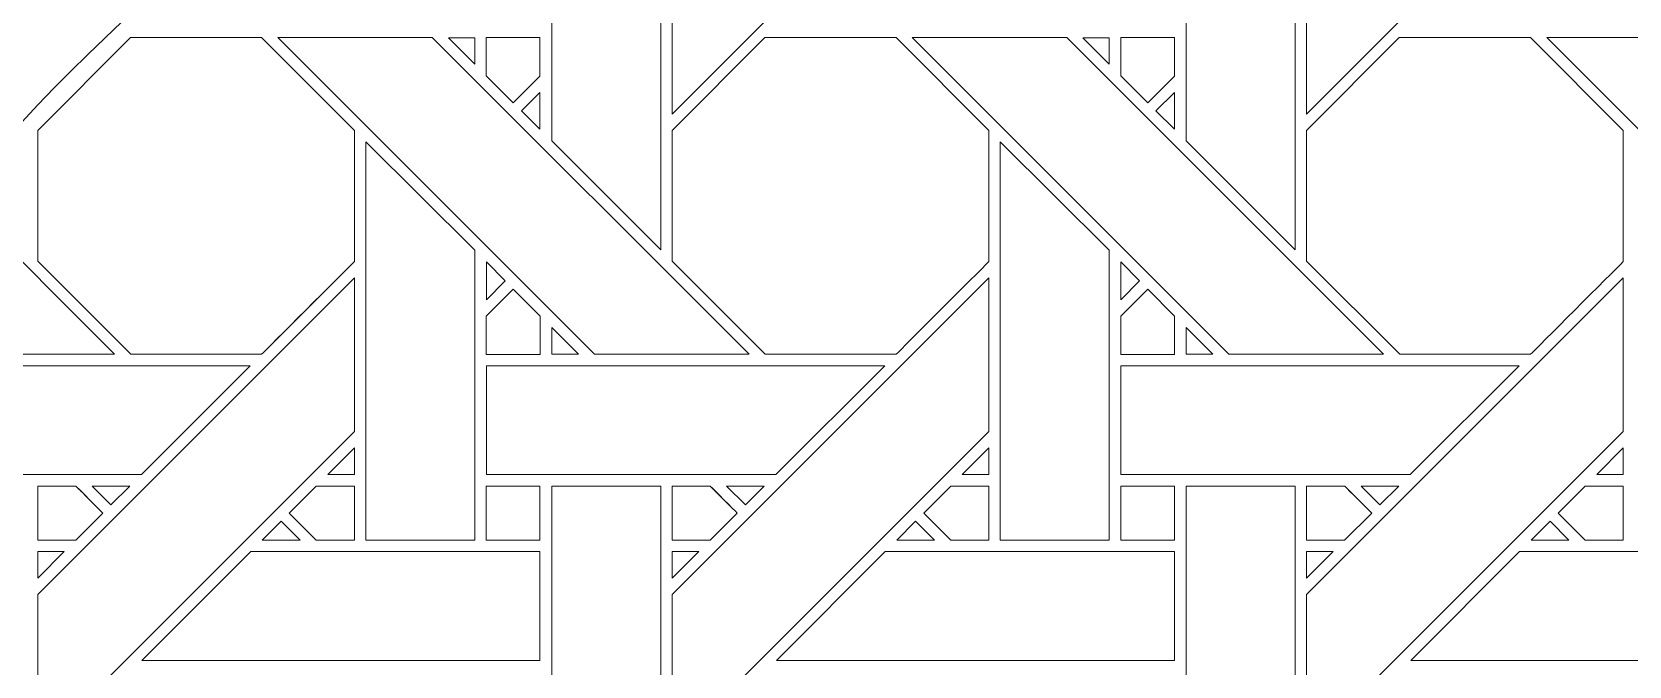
# Model space of a CAD drawing. Header units: inches. Extents: x 8.88 to 15.88, y 5.59 to 12.59.
# Drawn here: x 10.24 to 12.628, y 10.289 to 11.238 of the extents above; entities that cross this region are included whole.
import ezdxf

# ---------------------------------------------------------------- set-up
doc = ezdxf.new("R2010")
doc.units = ezdxf.units.IN
doc.header["$MEASUREMENT"] = 0
doc.layers.add('Design', color=7, linetype='Continuous', lineweight=0)

msp = doc.modelspace()

# ---------------------------------------------------------------- linework, layer by layer
at = {"layer": 'Design'}
for points, knots in [([(12.3829, 12.5948), (10.4499, 12.5948), (8.8829, 11.0278), (8.8829, 9.0948), (8.8829, 7.1618), (10.4499, 5.5948), (12.3829, 5.5948), (14.3159, 5.5948), (15.8829, 7.1618), (15.8829, 9.0948), (15.8829, 11.0278), (14.3159, 12.5948), (12.3829, 12.5948)], [0, 0, 0, 0, 1, 1, 1, 2, 2, 2, 3, 3, 3, 4, 4, 4, 4]), ([(12.3829, 12.0427), (10.7547, 12.0427), (9.4349, 10.7229), (9.4349, 9.0948), (9.4349, 7.4666), (10.7547, 6.1468), (12.3829, 6.1468), (14.011, 6.1468), (15.3308, 7.4666), (15.3308, 9.0948), (15.3308, 10.7229), (14.011, 12.0427), (12.3829, 12.0427)], [0, 0, 0, 0, 1, 1, 1, 2, 2, 2, 3, 3, 3, 4, 4, 4, 4]), ([(11.671, 11.5886), (11.671, 11.5886), (11.1973, 11.1149), (11.1973, 11.1149), (11.1973, 11.1149), (11.1973, 11.345), (11.1973, 11.345), (11.1973, 11.345), (11.671, 11.8186), (11.671, 11.8186), (11.671, 11.8186), (11.671, 11.5886), (11.671, 11.5886)], [0, 0, 0, 0, 1, 1, 1, 2, 2, 2, 3, 3, 3, 4, 4, 4, 4]), ([(12.6197, 11.5886), (12.6197, 11.5886), (12.146, 11.1149), (12.146, 11.1149), (12.146, 11.1149), (12.146, 11.345), (12.146, 11.345), (12.146, 11.345), (12.6197, 11.8186), (12.6197, 11.8186), (12.6197, 11.8186), (12.6197, 11.5886), (12.6197, 11.5886)], [0, 0, 0, 0, 1, 1, 1, 2, 2, 2, 3, 3, 3, 4, 4, 4, 4]), ([(11.0173, 11.0749), (11.0173, 11.0749), (11.0173, 11.5071), (11.0173, 11.5071), (11.0173, 11.5071), (11.1802, 11.5071), (11.1802, 11.5071), (11.1802, 11.5071), (11.1802, 10.912), (11.1802, 10.912), (11.1802, 10.912), (11.0173, 11.0749), (11.0173, 11.0749)], [0, 0, 0, 0, 1, 1, 1, 2, 2, 2, 3, 3, 3, 4, 4, 4, 4]), ([(11.966, 11.0749), (11.966, 11.0749), (11.966, 11.5071), (11.966, 11.5071), (11.966, 11.5071), (12.1289, 11.5071), (12.1289, 11.5071), (12.1289, 11.5071), (12.1289, 10.912), (12.1289, 10.912), (12.1289, 10.912), (11.966, 11.0749), (11.966, 11.0749)], [0, 0, 0, 0, 1, 1, 1, 2, 2, 2, 3, 3, 3, 4, 4, 4, 4]), ([(10.7222, 10.8943), (10.7044, 10.8764), (10.5925, 10.7647), (10.5835, 10.7556), (10.5835, 10.7556), (10.3878, 10.7556), (10.3878, 10.7556), (10.3878, 10.7556), (10.2486, 10.8949), (10.2486, 10.8949), (10.2486, 10.8949), (10.2486, 11.0905), (10.2486, 11.0905), (10.2486, 11.0905), (10.3873, 11.2293), (10.3873, 11.2293), (10.3873, 11.2293), (10.5835, 11.2293), (10.5835, 11.2293), (10.5835, 11.2293), (10.7222, 11.0905), (10.7222, 11.0905), (10.7222, 11.0905), (10.7222, 10.8943), (10.7222, 10.8943)], [0, 0, 0, 0, 1, 1, 1, 2, 2, 2, 3, 3, 3, 4, 4, 4, 5, 5, 5, 6, 6, 6, 7, 7, 7, 8, 8, 8, 8]), ([(10.2486, 11.0905), (10.2486, 11.0905), (10.3873, 11.2293), (10.3873, 11.2293), (10.3873, 11.2293), (10.5835, 11.2293), (10.5835, 11.2293), (10.5835, 11.2293), (10.7222, 11.0905), (10.7222, 11.0905), (10.7222, 11.0905), (10.7222, 10.8943), (10.7222, 10.8943), (10.7043, 10.8763), (10.5924, 10.7646), (10.5835, 10.7556), (10.5835, 10.7556), (10.3878, 10.7556), (10.3878, 10.7556), (10.3878, 10.7556), (10.2486, 10.8949), (10.2486, 10.8949), (10.2486, 10.8949), (10.2486, 11.0905), (10.2486, 11.0905)], [0, 0, 0, 0, 1, 1, 1, 2, 2, 2, 3, 3, 3, 4, 4, 4, 5, 5, 5, 6, 6, 6, 7, 7, 7, 8, 8, 8, 8]), ([(11.3123, 10.7556), (11.3123, 10.7556), (11.0813, 10.7556), (11.0813, 10.7556), (11.0813, 10.7556), (10.6077, 11.2293), (10.6077, 11.2293), (10.6077, 11.2293), (10.8387, 11.2293), (10.8387, 11.2293), (10.8387, 11.2293), (11.3123, 10.7556), (11.3123, 10.7556)], [0, 0, 0, 0, 1, 1, 1, 2, 2, 2, 3, 3, 3, 4, 4, 4, 4]), ([(10.8628, 11.2292), (10.8628, 11.2292), (10.9022, 11.2292), (10.9022, 11.2292), (10.9022, 11.2292), (10.9022, 11.1894), (10.9022, 11.1894), (10.9022, 11.1894), (10.8628, 11.2292), (10.8628, 11.2292)], [0, 0, 0, 0, 1, 1, 1, 2, 2, 2, 3, 3, 3, 3]), ([(10.9997, 11.2293), (10.9997, 11.2293), (10.9997, 11.1717), (10.9997, 11.1717), (10.9997, 11.1717), (10.9598, 11.1317), (10.9598, 11.1317), (10.9598, 11.1317), (10.9194, 11.1721), (10.9194, 11.1721), (10.9194, 11.1721), (10.9194, 11.2293), (10.9194, 11.2293), (10.9194, 11.2293), (10.9997, 11.2293), (10.9997, 11.2293)], [0, 0, 0, 0, 1, 1, 1, 2, 2, 2, 3, 3, 3, 4, 4, 4, 5, 5, 5, 5]), ([(10.9997, 11.1717), (10.9997, 11.1717), (10.9598, 11.1317), (10.9598, 11.1317), (10.9598, 11.1317), (10.9194, 11.1721), (10.9194, 11.1721), (10.9194, 11.1721), (10.9194, 11.2293), (10.9194, 11.2293), (10.9194, 11.2293), (10.9997, 11.2293), (10.9997, 11.2293), (10.9997, 11.2293), (10.9997, 11.1717), (10.9997, 11.1717)], [0, 0, 0, 0, 1, 1, 1, 2, 2, 2, 3, 3, 3, 4, 4, 4, 5, 5, 5, 5]), ([(11.5323, 10.7556), (11.5323, 10.7556), (11.3365, 10.7556), (11.3365, 10.7556), (11.3365, 10.7556), (11.1973, 10.8949), (11.1973, 10.8949), (11.1973, 10.8949), (11.1973, 11.0905), (11.1973, 11.0905), (11.1973, 11.0905), (11.336, 11.2293), (11.336, 11.2293), (11.336, 11.2293), (11.5322, 11.2293), (11.5322, 11.2293), (11.5322, 11.2293), (11.671, 11.0905), (11.671, 11.0905), (11.671, 11.0905), (11.671, 10.8943), (11.671, 10.8943), (11.6532, 10.8764), (11.5412, 10.7647), (11.5323, 10.7556)], [0, 0, 0, 0, 1, 1, 1, 2, 2, 2, 3, 3, 3, 4, 4, 4, 5, 5, 5, 6, 6, 6, 7, 7, 7, 8, 8, 8, 8]), ([(11.336, 11.2293), (11.336, 11.2293), (11.5322, 11.2293), (11.5322, 11.2293), (11.5322, 11.2293), (11.671, 11.0905), (11.671, 11.0905), (11.671, 11.0905), (11.671, 10.8943), (11.671, 10.8943), (11.653, 10.8763), (11.5412, 10.7646), (11.5323, 10.7556), (11.5323, 10.7556), (11.3365, 10.7556), (11.3365, 10.7556), (11.3365, 10.7556), (11.1973, 10.8949), (11.1973, 10.8949), (11.1973, 10.8949), (11.1973, 11.0905), (11.1973, 11.0905), (11.1973, 11.0905), (11.336, 11.2293), (11.336, 11.2293)], [0, 0, 0, 0, 1, 1, 1, 2, 2, 2, 3, 3, 3, 4, 4, 4, 5, 5, 5, 6, 6, 6, 7, 7, 7, 8, 8, 8, 8]), ([(12.2611, 10.7556), (12.2611, 10.7556), (12.03, 10.7556), (12.03, 10.7556), (12.03, 10.7556), (11.5565, 11.2293), (11.5565, 11.2293), (11.5565, 11.2293), (11.7874, 11.2293), (11.7874, 11.2293), (11.7874, 11.2293), (12.2611, 10.7556), (12.2611, 10.7556)], [0, 0, 0, 0, 1, 1, 1, 2, 2, 2, 3, 3, 3, 4, 4, 4, 4]), ([(11.8115, 11.2292), (11.8115, 11.2292), (11.851, 11.2292), (11.851, 11.2292), (11.851, 11.2292), (11.851, 11.1894), (11.851, 11.1894), (11.851, 11.1894), (11.8115, 11.2292), (11.8115, 11.2292)], [0, 0, 0, 0, 1, 1, 1, 2, 2, 2, 3, 3, 3, 3]), ([(11.9484, 11.2293), (11.9484, 11.2293), (11.9484, 11.1717), (11.9484, 11.1717), (11.9484, 11.1717), (11.9085, 11.1317), (11.9085, 11.1317), (11.9085, 11.1317), (11.8682, 11.1721), (11.8682, 11.1721), (11.8682, 11.1721), (11.8682, 11.2293), (11.8682, 11.2293), (11.8682, 11.2293), (11.9484, 11.2293), (11.9484, 11.2293)], [0, 0, 0, 0, 1, 1, 1, 2, 2, 2, 3, 3, 3, 4, 4, 4, 5, 5, 5, 5]), ([(11.9484, 11.1717), (11.9484, 11.1717), (11.9085, 11.1317), (11.9085, 11.1317), (11.9085, 11.1317), (11.8682, 11.1721), (11.8682, 11.1721), (11.8682, 11.1721), (11.8682, 11.2293), (11.8682, 11.2293), (11.8682, 11.2293), (11.9484, 11.2293), (11.9484, 11.2293), (11.9484, 11.2293), (11.9484, 11.1717), (11.9484, 11.1717)], [0, 0, 0, 0, 1, 1, 1, 2, 2, 2, 3, 3, 3, 4, 4, 4, 5, 5, 5, 5]), ([(12.2847, 11.2293), (12.2847, 11.2293), (12.481, 11.2293), (12.481, 11.2293), (12.481, 11.2293), (12.6197, 11.0905), (12.6197, 11.0905), (12.6197, 11.0905), (12.6197, 10.8943), (12.6197, 10.8943), (12.6019, 10.8764), (12.49, 10.7647), (12.481, 10.7556), (12.481, 10.7556), (12.2853, 10.7556), (12.2853, 10.7556), (12.2853, 10.7556), (12.146, 10.8949), (12.146, 10.8949), (12.146, 10.8949), (12.146, 11.0905), (12.146, 11.0905), (12.146, 11.0905), (12.2847, 11.2293), (12.2847, 11.2293)], [0, 0, 0, 0, 1, 1, 1, 2, 2, 2, 3, 3, 3, 4, 4, 4, 5, 5, 5, 6, 6, 6, 7, 7, 7, 8, 8, 8, 8]), ([(12.6197, 11.0905), (12.6197, 11.0905), (12.6197, 10.8943), (12.6197, 10.8943), (12.6019, 10.8764), (12.49, 10.7646), (12.481, 10.7556), (12.481, 10.7556), (12.2853, 10.7556), (12.2853, 10.7556), (12.2853, 10.7556), (12.146, 10.8949), (12.146, 10.8949), (12.146, 10.8949), (12.146, 11.0905), (12.146, 11.0905), (12.146, 11.0905), (12.2847, 11.2293), (12.2847, 11.2293), (12.2847, 11.2293), (12.481, 11.2293), (12.481, 11.2293), (12.481, 11.2293), (12.6197, 11.0905), (12.6197, 11.0905)], [0, 0, 0, 0, 1, 1, 1, 2, 2, 2, 3, 3, 3, 4, 4, 4, 5, 5, 5, 6, 6, 6, 7, 7, 7, 8, 8, 8, 8]), ([(13.2098, 10.7556), (13.2098, 10.7556), (12.9788, 10.7556), (12.9788, 10.7556), (12.9788, 10.7556), (12.5052, 11.2293), (12.5052, 11.2293), (12.5052, 11.2293), (12.7361, 11.2293), (12.7361, 11.2293), (12.7361, 11.2293), (13.2098, 10.7556), (13.2098, 10.7556)], [0, 0, 0, 0, 1, 1, 1, 2, 2, 2, 3, 3, 3, 4, 4, 4, 4]), ([(10.9997, 11.1474), (10.9997, 11.1474), (10.9997, 11.0923), (10.9997, 11.0923), (10.9997, 11.0923), (10.9719, 11.1196), (10.9719, 11.1196), (10.9719, 11.1196), (10.9997, 11.1474), (10.9997, 11.1474)], [0, 0, 0, 0, 1, 1, 1, 2, 2, 2, 3, 3, 3, 3]), ([(11.9484, 11.1474), (11.9484, 11.1474), (11.9484, 11.0923), (11.9484, 11.0923), (11.9484, 11.0923), (11.9207, 11.1196), (11.9207, 11.1196), (11.9207, 11.1196), (11.9484, 11.1474), (11.9484, 11.1474)], [0, 0, 0, 0, 1, 1, 1, 2, 2, 2, 3, 3, 3, 3]), ([(10.7394, 10.4776), (10.7394, 10.4776), (10.7394, 11.0734), (10.7394, 11.0734), (10.7394, 11.0734), (10.9022, 10.9113), (10.9022, 10.9113), (10.9022, 10.9113), (10.9022, 10.4776), (10.9022, 10.4776), (10.9022, 10.4776), (10.7394, 10.4776), (10.7394, 10.4776)], [0, 0, 0, 0, 1, 1, 1, 2, 2, 2, 3, 3, 3, 4, 4, 4, 4]), ([(11.6881, 10.4776), (11.6881, 10.4776), (11.6881, 11.0734), (11.6881, 11.0734), (11.6881, 11.0734), (11.8509, 10.9113), (11.8509, 10.9113), (11.8509, 10.9113), (11.8509, 10.4776), (11.8509, 10.4776), (11.8509, 10.4776), (11.6881, 10.4776), (11.6881, 10.4776)], [0, 0, 0, 0, 1, 1, 1, 2, 2, 2, 3, 3, 3, 4, 4, 4, 4]), ([(10.3636, 10.7556), (10.3636, 10.7556), (10.1326, 10.7556), (10.1326, 10.7556), (10.1326, 10.7556), (10.0393, 10.8489), (10.0393, 10.8489), (10.0722, 10.8928), (10.1064, 10.9356), (10.1417, 10.9776), (10.1417, 10.9776), (10.3636, 10.7556), (10.3636, 10.7556)], [0, 0, 0, 0, 1, 1, 1, 2, 2, 2, 3, 3, 3, 4, 4, 4, 4]), ([(10.9195, 10.837), (10.9195, 10.837), (10.9195, 10.8938), (10.9195, 10.8938), (10.9195, 10.8938), (10.9477, 10.8652), (10.9477, 10.8652), (10.9477, 10.8652), (10.9195, 10.837), (10.9195, 10.837)], [0, 0, 0, 0, 1, 1, 1, 2, 2, 2, 3, 3, 3, 3]), ([(11.8682, 10.837), (11.8682, 10.837), (11.8682, 10.8938), (11.8682, 10.8938), (11.8682, 10.8938), (11.8964, 10.8652), (11.8964, 10.8652), (11.8964, 10.8652), (11.8682, 10.837), (11.8682, 10.837)], [0, 0, 0, 0, 1, 1, 1, 2, 2, 2, 3, 3, 3, 3]), ([(10.7223, 10.6398), (10.7223, 10.6398), (10.2486, 10.1662), (10.2486, 10.1662), (10.2486, 10.1662), (10.2486, 10.3963), (10.2486, 10.3963), (10.2486, 10.3963), (10.7223, 10.8699), (10.7223, 10.8699), (10.7223, 10.8699), (10.7223, 10.6398), (10.7223, 10.6398)], [0, 0, 0, 0, 1, 1, 1, 2, 2, 2, 3, 3, 3, 4, 4, 4, 4]), ([(11.671, 10.6398), (11.671, 10.6398), (11.1973, 10.1662), (11.1973, 10.1662), (11.1973, 10.1662), (11.1973, 10.3963), (11.1973, 10.3963), (11.1973, 10.3963), (11.671, 10.8699), (11.671, 10.8699), (11.671, 10.8699), (11.671, 10.6398), (11.671, 10.6398)], [0, 0, 0, 0, 1, 1, 1, 2, 2, 2, 3, 3, 3, 4, 4, 4, 4]), ([(12.6197, 10.6398), (12.6197, 10.6398), (12.146, 10.1662), (12.146, 10.1662), (12.146, 10.1662), (12.146, 10.3963), (12.146, 10.3963), (12.146, 10.3963), (12.6197, 10.8699), (12.6197, 10.8699), (12.6197, 10.8699), (12.6197, 10.6398), (12.6197, 10.6398)], [0, 0, 0, 0, 1, 1, 1, 2, 2, 2, 3, 3, 3, 4, 4, 4, 4]), ([(10.9194, 10.7554), (10.9194, 10.7554), (10.9194, 10.8127), (10.9194, 10.8127), (10.9194, 10.8127), (10.9598, 10.853), (10.9598, 10.853), (10.9598, 10.853), (11.0001, 10.8127), (11.0001, 10.8127), (11.0001, 10.8127), (11.0001, 10.7554), (11.0001, 10.7554), (11.0001, 10.7554), (10.9194, 10.7554), (10.9194, 10.7554)], [0, 0, 0, 0, 1, 1, 1, 2, 2, 2, 3, 3, 3, 4, 4, 4, 5, 5, 5, 5]), ([(10.9598, 10.853), (10.9598, 10.853), (11.0001, 10.8127), (11.0001, 10.8127), (11.0001, 10.8127), (11.0001, 10.7554), (11.0001, 10.7554), (11.0001, 10.7554), (10.9194, 10.7554), (10.9194, 10.7554), (10.9194, 10.7554), (10.9194, 10.8127), (10.9194, 10.8127), (10.9194, 10.8127), (10.9598, 10.853), (10.9598, 10.853)], [0, 0, 0, 0, 1, 1, 1, 2, 2, 2, 3, 3, 3, 4, 4, 4, 5, 5, 5, 5]), ([(11.8682, 10.7554), (11.8682, 10.7554), (11.8682, 10.8127), (11.8682, 10.8127), (11.8682, 10.8127), (11.9085, 10.853), (11.9085, 10.853), (11.9085, 10.853), (11.9488, 10.8127), (11.9488, 10.8127), (11.9488, 10.8127), (11.9488, 10.7554), (11.9488, 10.7554), (11.9488, 10.7554), (11.8682, 10.7554), (11.8682, 10.7554)], [0, 0, 0, 0, 1, 1, 1, 2, 2, 2, 3, 3, 3, 4, 4, 4, 5, 5, 5, 5]), ([(11.9085, 10.853), (11.9085, 10.853), (11.9488, 10.8127), (11.9488, 10.8127), (11.9488, 10.8127), (11.9488, 10.7554), (11.9488, 10.7554), (11.9488, 10.7554), (11.8682, 10.7554), (11.8682, 10.7554), (11.8682, 10.7554), (11.8682, 10.8127), (11.8682, 10.8127), (11.8682, 10.8127), (11.9085, 10.853), (11.9085, 10.853)], [0, 0, 0, 0, 1, 1, 1, 2, 2, 2, 3, 3, 3, 4, 4, 4, 5, 5, 5, 5]), ([(11.0174, 10.7556), (11.0174, 10.7556), (11.0174, 10.7954), (11.0174, 10.7954), (11.0174, 10.7954), (11.0571, 10.7556), (11.0571, 10.7556), (11.0571, 10.7556), (11.0174, 10.7556), (11.0174, 10.7556)], [0, 0, 0, 0, 1, 1, 1, 2, 2, 2, 3, 3, 3, 3]), ([(11.9661, 10.7556), (11.9661, 10.7556), (11.9661, 10.7954), (11.9661, 10.7954), (11.9661, 10.7954), (12.0058, 10.7556), (12.0058, 10.7556), (12.0058, 10.7556), (11.9661, 10.7556), (11.9661, 10.7556)], [0, 0, 0, 0, 1, 1, 1, 2, 2, 2, 3, 3, 3, 3]), ([(9.9707, 10.5757), (9.9707, 10.5757), (9.9707, 10.7383), (9.9707, 10.7383), (9.9707, 10.7383), (10.5664, 10.7383), (10.5664, 10.7383), (10.5664, 10.7383), (10.4037, 10.5757), (10.4037, 10.5757), (10.4037, 10.5757), (9.9707, 10.5757), (9.9707, 10.5757)], [0, 0, 0, 0, 1, 1, 1, 2, 2, 2, 3, 3, 3, 4, 4, 4, 4]), ([(11.5152, 10.7383), (11.5152, 10.7383), (11.3524, 10.5757), (11.3524, 10.5757), (11.3524, 10.5757), (10.9195, 10.5757), (10.9195, 10.5757), (10.9195, 10.5757), (10.9195, 10.7383), (10.9195, 10.7383), (10.9195, 10.7383), (11.5152, 10.7383), (11.5152, 10.7383)], [0, 0, 0, 0, 1, 1, 1, 2, 2, 2, 3, 3, 3, 4, 4, 4, 4]), ([(12.4639, 10.7383), (12.4639, 10.7383), (12.3012, 10.5757), (12.3012, 10.5757), (12.3012, 10.5757), (11.8682, 10.5757), (11.8682, 10.5757), (11.8682, 10.5757), (11.8682, 10.7383), (11.8682, 10.7383), (11.8682, 10.7383), (12.4639, 10.7383), (12.4639, 10.7383)], [0, 0, 0, 0, 1, 1, 1, 2, 2, 2, 3, 3, 3, 4, 4, 4, 4]), ([(10.6825, 10.5757), (10.6825, 10.5757), (10.7223, 10.6154), (10.7223, 10.6154), (10.7223, 10.6154), (10.7223, 10.5757), (10.7223, 10.5757), (10.7223, 10.5757), (10.6825, 10.5757), (10.6825, 10.5757)], [0, 0, 0, 0, 1, 1, 1, 2, 2, 2, 3, 3, 3, 3]), ([(11.671, 10.5757), (11.671, 10.5757), (11.6312, 10.5757), (11.6312, 10.5757), (11.6312, 10.5757), (11.671, 10.6154), (11.671, 10.6154), (11.671, 10.6154), (11.671, 10.5757), (11.671, 10.5757)], [0, 0, 0, 0, 1, 1, 1, 2, 2, 2, 3, 3, 3, 3]), ([(12.58, 10.5757), (12.58, 10.5757), (12.6197, 10.6154), (12.6197, 10.6154), (12.6197, 10.6154), (12.6197, 10.5757), (12.6197, 10.5757), (12.6197, 10.5757), (12.58, 10.5757), (12.58, 10.5757)], [0, 0, 0, 0, 1, 1, 1, 2, 2, 2, 3, 3, 3, 3]), ([(10.2486, 10.4776), (10.2486, 10.4776), (10.2486, 10.5584), (10.2486, 10.5584), (10.2486, 10.5584), (10.3056, 10.5584), (10.3056, 10.5584), (10.3108, 10.5533), (10.3415, 10.5225), (10.346, 10.5181), (10.346, 10.5181), (10.3055, 10.4776), (10.3055, 10.4776), (10.3055, 10.4776), (10.2486, 10.4776), (10.2486, 10.4776)], [0, 0, 0, 0, 1, 1, 1, 2, 2, 2, 3, 3, 3, 4, 4, 4, 5, 5, 5, 5]), ([(10.3301, 10.5339), (10.3301, 10.5339), (10.346, 10.5181), (10.346, 10.5181), (10.346, 10.5181), (10.3055, 10.4776), (10.3055, 10.4776), (10.3055, 10.4776), (10.2486, 10.4776), (10.2486, 10.4776), (10.2486, 10.4776), (10.2486, 10.5584), (10.2486, 10.5584), (10.2486, 10.5584), (10.3056, 10.5584), (10.3056, 10.5584), (10.311, 10.5531), (10.3208, 10.5432), (10.3301, 10.5339)], [0, 0, 0, 0, 1, 1, 1, 2, 2, 2, 3, 3, 3, 4, 4, 4, 5, 5, 5, 6, 6, 6, 6]), ([(10.3582, 10.5302), (10.3582, 10.5302), (10.33, 10.5584), (10.33, 10.5584), (10.33, 10.5584), (10.3865, 10.5584), (10.3865, 10.5584), (10.3865, 10.5584), (10.3582, 10.5302), (10.3582, 10.5302)], [0, 0, 0, 0, 1, 1, 1, 2, 2, 2, 3, 3, 3, 3]), ([(10.6651, 10.4776), (10.6651, 10.4776), (10.6248, 10.518), (10.6248, 10.518), (10.6248, 10.518), (10.6652, 10.5584), (10.6652, 10.5584), (10.6652, 10.5584), (10.7222, 10.5584), (10.7222, 10.5584), (10.7222, 10.5584), (10.7222, 10.4776), (10.7222, 10.4776), (10.7222, 10.4776), (10.6651, 10.4776), (10.6651, 10.4776)], [0, 0, 0, 0, 1, 1, 1, 2, 2, 2, 3, 3, 3, 4, 4, 4, 5, 5, 5, 5]), ([(10.7222, 10.5584), (10.7222, 10.5584), (10.7222, 10.4776), (10.7222, 10.4776), (10.7222, 10.4776), (10.6651, 10.4776), (10.6651, 10.4776), (10.6651, 10.4776), (10.6248, 10.518), (10.6248, 10.518), (10.6248, 10.518), (10.6652, 10.5584), (10.6652, 10.5584), (10.6652, 10.5584), (10.7222, 10.5584), (10.7222, 10.5584)], [0, 0, 0, 0, 1, 1, 1, 2, 2, 2, 3, 3, 3, 4, 4, 4, 5, 5, 5, 5]), ([(10.9194, 10.4776), (10.9194, 10.4776), (10.9194, 10.5584), (10.9194, 10.5584), (10.9194, 10.5584), (10.9997, 10.5584), (10.9997, 10.5584), (10.9997, 10.5584), (10.9997, 10.4776), (10.9997, 10.4776), (10.9997, 10.4776), (10.9194, 10.4776), (10.9194, 10.4776)], [0, 0, 0, 0, 1, 1, 1, 2, 2, 2, 3, 3, 3, 4, 4, 4, 4]), ([(10.9997, 10.5584), (10.9997, 10.5584), (10.9997, 10.4776), (10.9997, 10.4776), (10.9997, 10.4776), (10.9194, 10.4776), (10.9194, 10.4776), (10.9194, 10.4776), (10.9194, 10.5584), (10.9194, 10.5584), (10.9194, 10.5584), (10.9997, 10.5584), (10.9997, 10.5584)], [0, 0, 0, 0, 1, 1, 1, 2, 2, 2, 3, 3, 3, 4, 4, 4, 4]), ([(11.1802, 10.5584), (11.1802, 10.5584), (11.1802, 9.9633), (11.1802, 9.9633), (11.1802, 9.9633), (11.0173, 10.1262), (11.0173, 10.1262), (11.0173, 10.1262), (11.0173, 10.5584), (11.0173, 10.5584), (11.0173, 10.5584), (11.1802, 10.5584), (11.1802, 10.5584)], [0, 0, 0, 0, 1, 1, 1, 2, 2, 2, 3, 3, 3, 4, 4, 4, 4]), ([(11.1973, 10.4776), (11.1973, 10.4776), (11.1973, 10.5584), (11.1973, 10.5584), (11.1973, 10.5584), (11.2544, 10.5584), (11.2544, 10.5584), (11.2595, 10.5533), (11.2903, 10.5225), (11.2947, 10.5181), (11.2947, 10.5181), (11.2543, 10.4776), (11.2543, 10.4776), (11.2543, 10.4776), (11.1973, 10.4776), (11.1973, 10.4776)], [0, 0, 0, 0, 1, 1, 1, 2, 2, 2, 3, 3, 3, 4, 4, 4, 5, 5, 5, 5]), ([(11.2947, 10.5181), (11.2947, 10.5181), (11.2543, 10.4776), (11.2543, 10.4776), (11.2543, 10.4776), (11.1973, 10.4776), (11.1973, 10.4776), (11.1973, 10.4776), (11.1973, 10.5584), (11.1973, 10.5584), (11.1973, 10.5584), (11.2544, 10.5584), (11.2544, 10.5584), (11.2596, 10.5532), (11.2904, 10.5224), (11.2947, 10.5181)], [0, 0, 0, 0, 1, 1, 1, 2, 2, 2, 3, 3, 3, 4, 4, 4, 5, 5, 5, 5]), ([(11.2787, 10.5584), (11.2787, 10.5584), (11.3352, 10.5584), (11.3352, 10.5584), (11.3352, 10.5584), (11.3069, 10.5302), (11.3069, 10.5302), (11.3069, 10.5302), (11.2787, 10.5584), (11.2787, 10.5584)], [0, 0, 0, 0, 1, 1, 1, 2, 2, 2, 3, 3, 3, 3]), ([(11.6139, 10.4776), (11.6139, 10.4776), (11.5735, 10.518), (11.5735, 10.518), (11.5735, 10.518), (11.6139, 10.5584), (11.6139, 10.5584), (11.6139, 10.5584), (11.671, 10.5584), (11.671, 10.5584), (11.671, 10.5584), (11.671, 10.4776), (11.671, 10.4776), (11.671, 10.4776), (11.6139, 10.4776), (11.6139, 10.4776)], [0, 0, 0, 0, 1, 1, 1, 2, 2, 2, 3, 3, 3, 4, 4, 4, 5, 5, 5, 5]), ([(11.5735, 10.518), (11.5735, 10.518), (11.6139, 10.5584), (11.6139, 10.5584), (11.6139, 10.5584), (11.671, 10.5584), (11.671, 10.5584), (11.671, 10.5584), (11.671, 10.4776), (11.671, 10.4776), (11.671, 10.4776), (11.6139, 10.4776), (11.6139, 10.4776), (11.6139, 10.4776), (11.5735, 10.518), (11.5735, 10.518)], [0, 0, 0, 0, 1, 1, 1, 2, 2, 2, 3, 3, 3, 4, 4, 4, 5, 5, 5, 5]), ([(11.8682, 10.4776), (11.8682, 10.4776), (11.8682, 10.5584), (11.8682, 10.5584), (11.8682, 10.5584), (11.9484, 10.5584), (11.9484, 10.5584), (11.9484, 10.5584), (11.9484, 10.4776), (11.9484, 10.4776), (11.9484, 10.4776), (11.8682, 10.4776), (11.8682, 10.4776)], [0, 0, 0, 0, 1, 1, 1, 2, 2, 2, 3, 3, 3, 4, 4, 4, 4]), ([(11.9484, 10.5584), (11.9484, 10.5584), (11.9484, 10.4776), (11.9484, 10.4776), (11.9484, 10.4776), (11.8682, 10.4776), (11.8682, 10.4776), (11.8682, 10.4776), (11.8682, 10.5584), (11.8682, 10.5584), (11.8682, 10.5584), (11.9484, 10.5584), (11.9484, 10.5584)], [0, 0, 0, 0, 1, 1, 1, 2, 2, 2, 3, 3, 3, 4, 4, 4, 4]), ([(11.966, 10.1262), (11.966, 10.1262), (11.966, 10.5584), (11.966, 10.5584), (11.966, 10.5584), (12.1289, 10.5584), (12.1289, 10.5584), (12.1289, 10.5584), (12.1289, 9.9633), (12.1289, 9.9633), (12.1289, 9.9633), (11.966, 10.1262), (11.966, 10.1262)], [0, 0, 0, 0, 1, 1, 1, 2, 2, 2, 3, 3, 3, 4, 4, 4, 4]), ([(12.2031, 10.5584), (12.2082, 10.5533), (12.239, 10.5225), (12.2434, 10.5181), (12.2434, 10.5181), (12.203, 10.4776), (12.203, 10.4776), (12.203, 10.4776), (12.146, 10.4776), (12.146, 10.4776), (12.146, 10.4776), (12.146, 10.5584), (12.146, 10.5584), (12.146, 10.5584), (12.2031, 10.5584), (12.2031, 10.5584)], [0, 0, 0, 0, 1, 1, 1, 2, 2, 2, 3, 3, 3, 4, 4, 4, 5, 5, 5, 5]), ([(12.2434, 10.5181), (12.2434, 10.5181), (12.203, 10.4776), (12.203, 10.4776), (12.203, 10.4776), (12.146, 10.4776), (12.146, 10.4776), (12.146, 10.4776), (12.146, 10.5584), (12.146, 10.5584), (12.146, 10.5584), (12.2031, 10.5584), (12.2031, 10.5584), (12.2083, 10.5532), (12.2391, 10.5224), (12.2434, 10.5181)], [0, 0, 0, 0, 1, 1, 1, 2, 2, 2, 3, 3, 3, 4, 4, 4, 5, 5, 5, 5]), ([(12.2275, 10.5584), (12.2275, 10.5584), (12.2839, 10.5584), (12.2839, 10.5584), (12.2839, 10.5584), (12.2557, 10.5302), (12.2557, 10.5302), (12.2557, 10.5302), (12.2275, 10.5584), (12.2275, 10.5584)], [0, 0, 0, 0, 1, 1, 1, 2, 2, 2, 3, 3, 3, 3]), ([(12.5626, 10.4776), (12.5626, 10.4776), (12.5222, 10.518), (12.5222, 10.518), (12.5222, 10.518), (12.5627, 10.5584), (12.5627, 10.5584), (12.5627, 10.5584), (12.6197, 10.5584), (12.6197, 10.5584), (12.6197, 10.5584), (12.6197, 10.4776), (12.6197, 10.4776), (12.6197, 10.4776), (12.5626, 10.4776), (12.5626, 10.4776)], [0, 0, 0, 0, 1, 1, 1, 2, 2, 2, 3, 3, 3, 4, 4, 4, 5, 5, 5, 5]), ([(12.6197, 10.5584), (12.6197, 10.5584), (12.6197, 10.4776), (12.6197, 10.4776), (12.6197, 10.4776), (12.5626, 10.4776), (12.5626, 10.4776), (12.5626, 10.4776), (12.5222, 10.518), (12.5222, 10.518), (12.5222, 10.518), (12.5627, 10.5584), (12.5627, 10.5584), (12.5627, 10.5584), (12.6197, 10.5584), (12.6197, 10.5584)], [0, 0, 0, 0, 1, 1, 1, 2, 2, 2, 3, 3, 3, 4, 4, 4, 5, 5, 5, 5]), ([(10.6409, 10.4776), (10.6409, 10.4776), (10.5844, 10.4776), (10.5844, 10.4776), (10.5844, 10.4776), (10.6127, 10.5059), (10.6127, 10.5059), (10.6127, 10.5059), (10.6409, 10.4776), (10.6409, 10.4776)], [0, 0, 0, 0, 1, 1, 1, 2, 2, 2, 3, 3, 3, 3]), ([(11.5897, 10.4776), (11.5897, 10.4776), (11.5331, 10.4776), (11.5331, 10.4776), (11.5331, 10.4776), (11.5614, 10.5059), (11.5614, 10.5059), (11.5614, 10.5059), (11.5897, 10.4776), (11.5897, 10.4776)], [0, 0, 0, 0, 1, 1, 1, 2, 2, 2, 3, 3, 3, 3]), ([(12.5384, 10.4776), (12.5384, 10.4776), (12.4819, 10.4776), (12.4819, 10.4776), (12.4819, 10.4776), (12.5101, 10.5059), (12.5101, 10.5059), (12.5101, 10.5059), (12.5384, 10.4776), (12.5384, 10.4776)], [0, 0, 0, 0, 1, 1, 1, 2, 2, 2, 3, 3, 3, 3]), ([(10.2486, 10.4206), (10.2486, 10.4206), (10.2486, 10.4605), (10.2486, 10.4605), (10.2486, 10.4605), (10.2884, 10.4605), (10.2884, 10.4605), (10.2884, 10.4605), (10.2486, 10.4206), (10.2486, 10.4206)], [0, 0, 0, 0, 1, 1, 1, 2, 2, 2, 3, 3, 3, 3]), ([(10.9997, 10.4605), (10.9997, 10.4605), (10.9997, 10.2976), (10.9997, 10.2976), (10.9997, 10.2976), (10.4044, 10.2976), (10.4044, 10.2976), (10.4044, 10.2976), (10.5673, 10.4605), (10.5673, 10.4605), (10.5673, 10.4605), (10.9997, 10.4605), (10.9997, 10.4605)], [0, 0, 0, 0, 1, 1, 1, 2, 2, 2, 3, 3, 3, 4, 4, 4, 4]), ([(11.2371, 10.4605), (11.2371, 10.4605), (11.1973, 10.4206), (11.1973, 10.4206), (11.1973, 10.4206), (11.1973, 10.4605), (11.1973, 10.4605), (11.1973, 10.4605), (11.2371, 10.4605), (11.2371, 10.4605)], [0, 0, 0, 0, 1, 1, 1, 2, 2, 2, 3, 3, 3, 3]), ([(11.9484, 10.4605), (11.9484, 10.4605), (11.9484, 10.2976), (11.9484, 10.2976), (11.9484, 10.2976), (11.3532, 10.2976), (11.3532, 10.2976), (11.3532, 10.2976), (11.516, 10.4605), (11.516, 10.4605), (11.516, 10.4605), (11.9484, 10.4605), (11.9484, 10.4605)], [0, 0, 0, 0, 1, 1, 1, 2, 2, 2, 3, 3, 3, 4, 4, 4, 4]), ([(12.1859, 10.4605), (12.1859, 10.4605), (12.146, 10.4206), (12.146, 10.4206), (12.146, 10.4206), (12.146, 10.4605), (12.146, 10.4605), (12.146, 10.4605), (12.1859, 10.4605), (12.1859, 10.4605)], [0, 0, 0, 0, 1, 1, 1, 2, 2, 2, 3, 3, 3, 3]), ([(12.8972, 10.4605), (12.8972, 10.4605), (12.8972, 10.2976), (12.8972, 10.2976), (12.8972, 10.2976), (12.3019, 10.2976), (12.3019, 10.2976), (12.3019, 10.2976), (12.4647, 10.4605), (12.4647, 10.4605), (12.4647, 10.4605), (12.8972, 10.4605), (12.8972, 10.4605)], [0, 0, 0, 0, 1, 1, 1, 2, 2, 2, 3, 3, 3, 4, 4, 4, 4])]:
    msp.add_open_spline(points, degree=3, knots=knots, dxfattribs=at)

doc.saveas('drawing.dxf')
